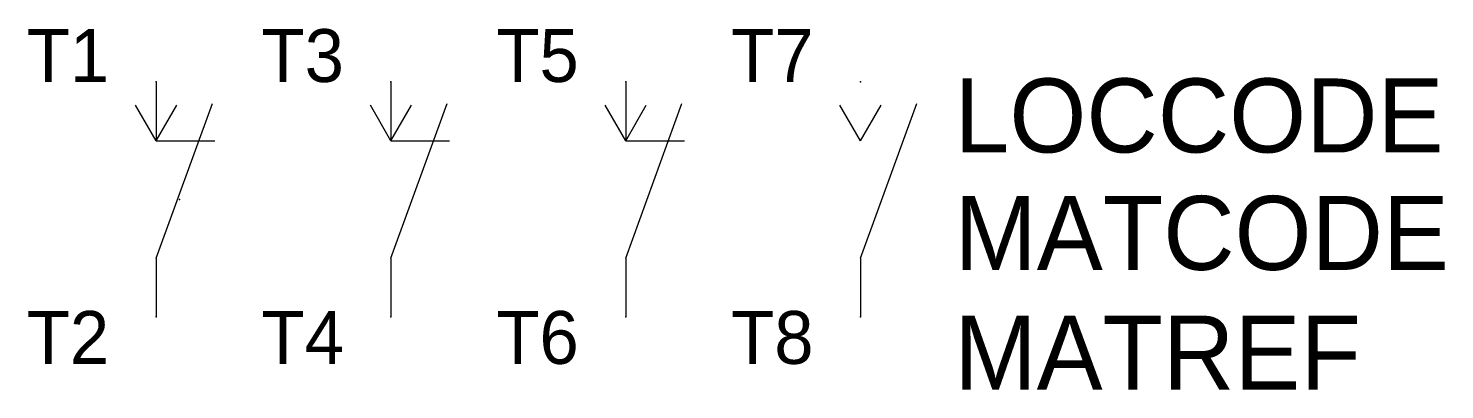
# Model space of a CAD drawing. Extents: x -5.4 to 54.9, y -8.1 to 7.3.
import ezdxf
from ezdxf.enums import TextEntityAlignment as Align

# ---------------------------------------------------------------- set-up
doc = ezdxf.new("R2010")
doc.units = 0
doc.layers.get('0').update_dxf_attribs({"linetype": 'CONTINUOUS'})
for name, color, linetype in [('A', 7, 'CONTINUOUS'), ('C', 6, 'CONTINUOUS'), ('T2', 7, 'CONTINUOUS')]:
    doc.layers.add(name, color=color, linetype=linetype)

msp = doc.modelspace()

# ---------------------------------------------------------------- linework, layer by layer
at = {"color": 0}
for p, q in [((0, 5), (0, 2.5)), ((10, 5), (10, 2.5)), ((20, 5), (20, 2.5)), ((0, -2.5), (2.394, 4.078)), ((10, -2.5), (12.394, 4.078)), ((20, -2.5), (22.394, 4.078)), ((30, -2.5), (32.394, 4.078)), ((0, 2.5), (2.5, 2.5)), ((10, 2.5), (12.5, 2.5)), ((20, 2.5), (22.5, 2.5)), ((0, -2.5), (0, -5)), ((10, -2.5), (10, -5)), ((20, -2.5), (20, -5)), ((30, -2.5), (30, -5))]:
    msp.add_line(p, q, dxfattribs=at)
at = {"color": 0, "linetype": 'CONTINUOUS'}
for p, q in [((0, 2.5), (-0.875, 4.016)), ((0, 2.5), (0.875, 4.016)), ((10, 2.5), (9.125, 4.016)), ((10, 2.5), (10.875, 4.016)), ((20, 2.5), (19.125, 4.016)), ((20, 2.5), (20.875, 4.016)), ((30, 2.5), (29.125, 4.016)), ((30, 2.5), (30.875, 4.016))]:
    msp.add_line(p, q, dxfattribs=at)
at = {"layer": 'A', "color": 0}
msp.add_point((1, 0), dxfattribs=at)
at = {"layer": 'C', "color": 0}
for p in [(0, 5), (10, 5), (20, 5), (30, 5), (0, -5), (10, -5), (20, -5), (30, -5)]:
    msp.add_point(p, dxfattribs=at)

# ---------------------------------------------------------------- texts
at = {"color": 0, "linetype": 'CONTINUOUS'}
for tag, p in [('LOCCODE', (34, 2)), ('MATCODE', (34, -3)), ('MATREF', (33.993, -8.097))]:
    msp.add_attdef(tag, p, '', height=3.15, dxfattribs=at)
at = {"layer": 'T2', "color": 0, "linetype": 'CONTINUOUS'}
for tag, p in [('T1', (-2, 5)), ('T3', (8, 5)), ('T5', (18, 5)), ('T7', (28, 5)), ('T2', (-2, -7)), ('T4', (8, -7)), ('T6', (18, -7)), ('T8', (28, -7))]:
    msp.add_attdef(tag, text='', height=2.25, dxfattribs=at).set_placement(p, align=Align.RIGHT)

doc.saveas('drawing.dxf')
